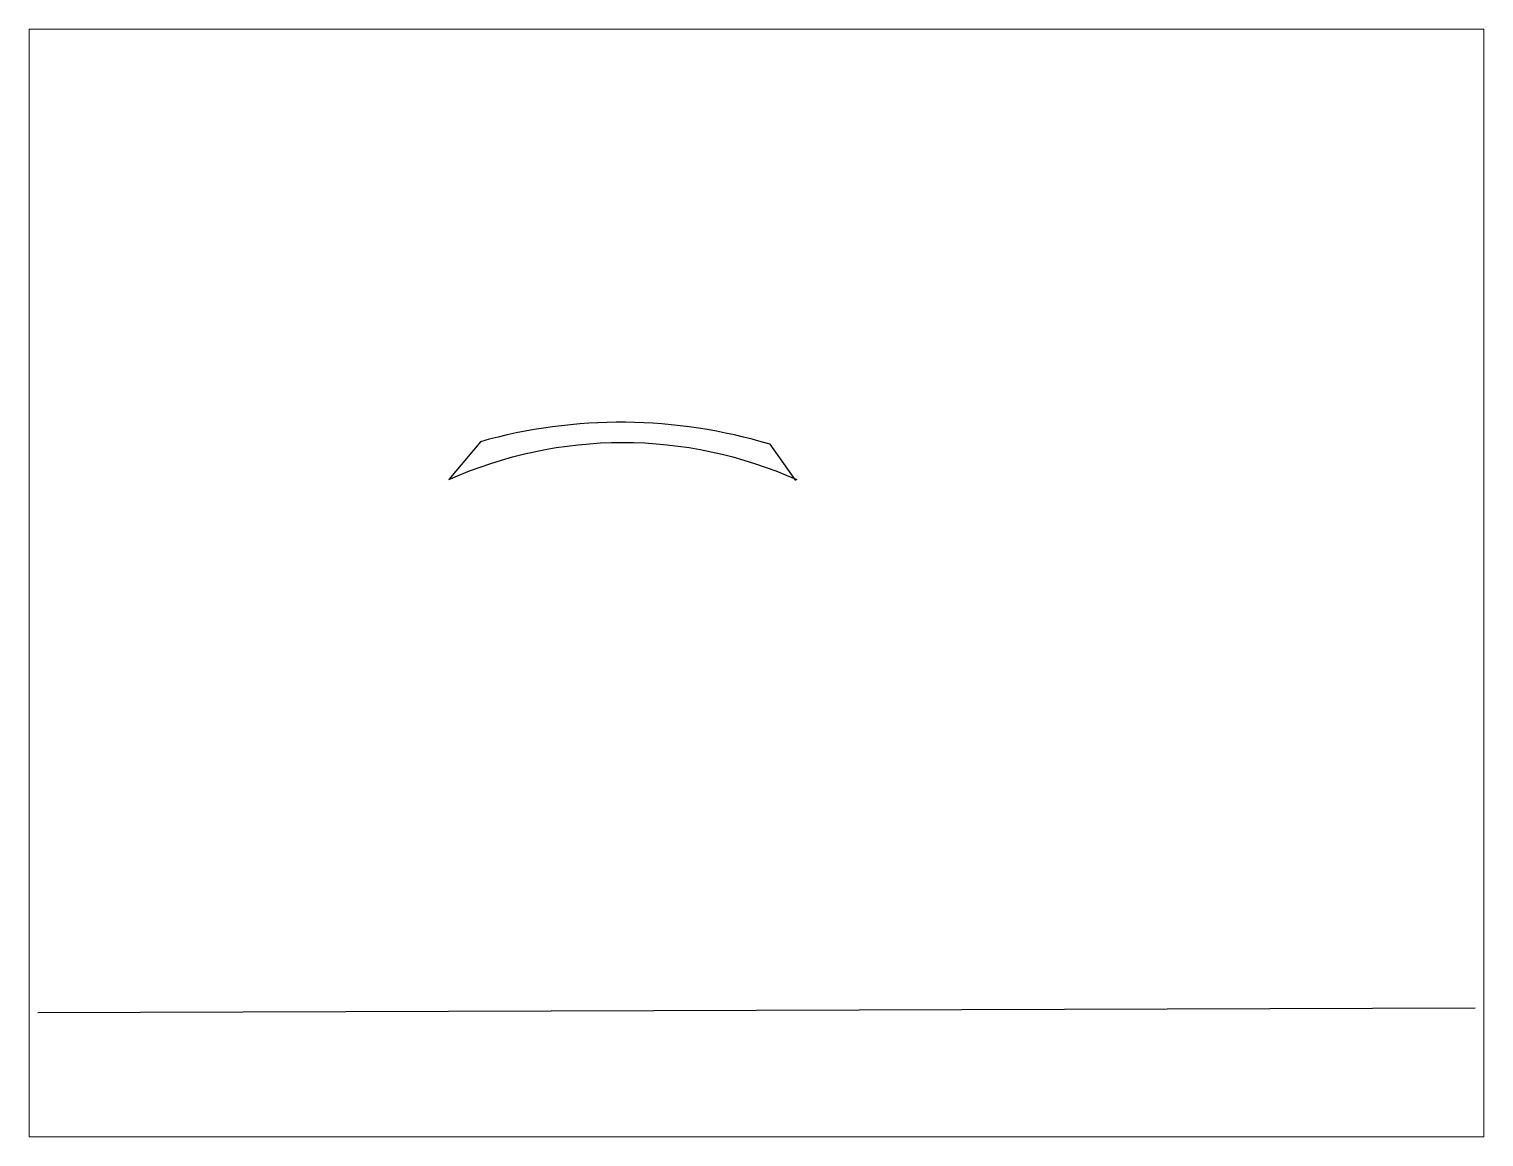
# Paper-space layout 'Layout1' of a CAD drawing. Header units: inches. Extents: x 1.05 to 9.45, y 0.8 to 7.2.
# The model-space entities are those that its viewports show. They can reach past a viewport. Long polylines and large blocks are cut down to what shows.
import ezdxf

# ---------------------------------------------------------------- set-up
doc = ezdxf.new("R2010")
doc.units = ezdxf.units.IN
doc.header["$MEASUREMENT"] = 0
doc.layers.get('0').update_dxf_attribs({"color": 2})

msp = doc.modelspace()

# ---------------------------------------------------------------- linework, layer by layer
msp.add_line((12.366, 2.729), (49.559, 2.851))
msp.add_lwpolyline([(31.983, 16.511), (31.313, 17.444, 0.142987), (23.818, 17.512), (22.997, 16.529, -0.214192), (32.002, 16.529)], format="xyb")

psp = doc.layouts.get("Layout1")

# ---------------------------------------------------------------- viewports
at = {"layer": '0'}
psp.add_viewport(center=(5.25, 4), size=(8.4, 6.4), view_center_point=(30.9625, 13.8533), view_height=28.684887, dxfattribs=at)

doc.saveas('drawing.dxf')
